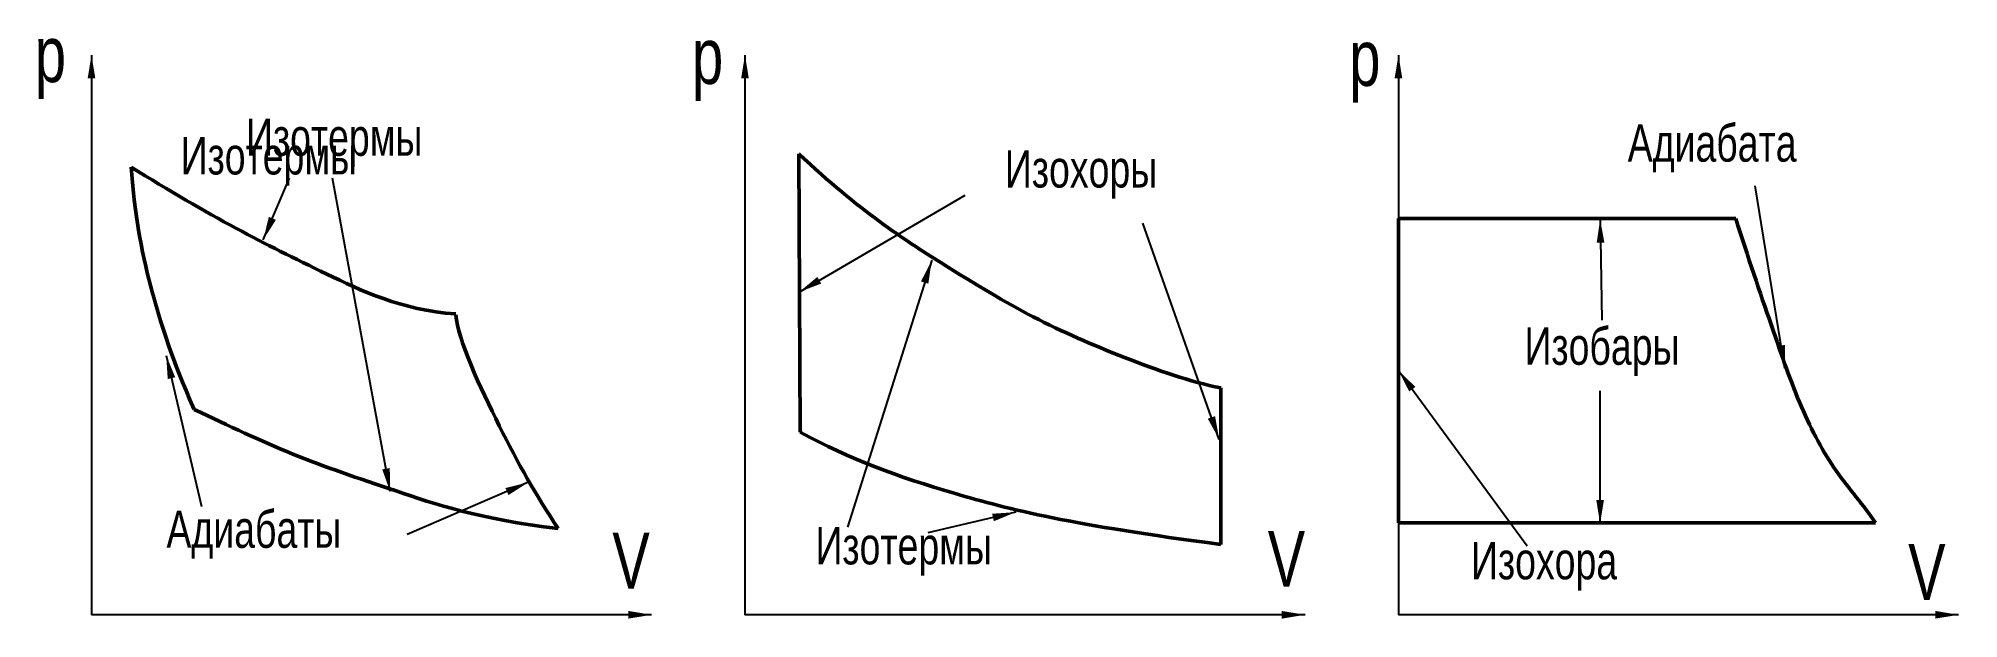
# Model space of a CAD drawing. Header units: millimetres. Extents: x -6 to 200, y 0 to 62.
import ezdxf

# ---------------------------------------------------------------- set-up
doc = ezdxf.new("R2010")
doc.units = ezdxf.units.MM
doc.layers.get('0').update_dxf_attribs({"linetype": 'CONTINUOUS', "lineweight": 0})
doc.styles.get("Standard").update_dxf_attribs({"font": 'txt', "width": 0.75})
doc.dimstyles.get("Standard").update_dxf_attribs({"dimtxt": 2.5, "dimasz": 2.5, "dimexe": 1.25, "dimexo": 0.625, "dimtad": 1, "dimtxsty": 'Standard', "dimcen": 2.5, "dimadec": 0, "dimazin": 0, "dimtfac": 1, "dimtmove": 0, "dimatfit": 3, "dimfxl": 1, "dimarcsym": 0})

msp = doc.modelspace()

# ---------------------------------------------------------------- linework, layer by layer
at = {"lineweight": 50}
for p, q in [((75.776, 49.408), (75.904, 19.584)), ((140, 9.856), (140, 42.496)), ((140, 42.496), (176.128, 42.496)), ((120.96, 7.552), (120.96, 24.32)), ((140, 9.856), (191.104, 9.856))]:
    msp.add_line(p, q, dxfattribs=at)
for points in [[(120.96, 24.32), (117.76, 24.96), (110.464, 27.52), (100.736, 31.744), (91.904, 37.12), (82.304, 43.264), (75.776, 49.408)], [(4.25, 48), (4.75, 41.25), (6.75, 33.5), (8.5, 27.75), (11, 22)], [(4.25, 48), (8.25, 45.5), (16, 41), (24.4318, 36.9099), (33.1776, 32.6656), (39.0144, 32.256)], [(176.128, 42.496), (177.408, 38.4), (180.096, 30.592), (183.04, 22.016), (186.752, 15.104), (189.824, 11.776), (191.104, 9.856)], [(50, 9.25), (47.5, 13), (44, 19.25), (39.25, 29.5), (39.0144, 32.1536)], [(11, 22), (14.75, 20.25), (21.5, 17), (32, 13.5), (41.5, 10.25), (50, 9.25)], [(75.904, 19.584), (81.28, 16.64), (91.648, 12.928), (105.088, 9.6), (120.96, 7.552)]]:
    msp.add_open_spline(points, degree=3, dxfattribs=at)

# ---------------------------------------------------------------- texts
at = {"lineweight": 70, "width": 100, "attachment_point": 5}
for s, insert, char_height in [('p', (-4.4, 59.2), 6), ('p', (66, 59), 6), ('p', (136.4, 58.8), 6), ('Изотермы', (26, 50.6), 4), ('Адиабата', (173.6, 50), 4), ('Изотермы', (19, 48.6), 4), ('Изохоры', (106, 47.2), 4), ('Изобары', (161.8, 28.2), 4), ('Адиабаты', (17.4, 8.6), 4), ('V', (57.8, 5.8), 6), ('Изотермы', (87, 6.8), 4), ('V', (128, 6), 6), ('Изохора', (155.6, 5.2), 4), ('V', (196.6, 4.6), 6)]:
    msp.add_mtext(s, dxfattribs=dict(at, insert=insert, char_height=char_height))

# ---------------------------------------------------------------- leaders
at = {"lineweight": 35}
for points in [[(0, 60), (0, 0)], [(70, 60), (70, 0)], [(140, 60), (140, 0)], [(60, 0), (0, 0)], [(130, 0), (70, 0)], [(200, 0), (140, 0)]]:
    msp.add_leader(points, dimstyle='Standard', dxfattribs=at)
at = {"lineweight": 18}
for points in [[(18.4, 40.2), (21.2, 46.8)], [(32, 13.2), (25.8, 46.8)], [(181.4, 26.4), (178.2, 46)], [(75.8, 34.6), (93.6, 45)], [(120.8, 18.8), (112.6, 42)], [(161.6, 42.4), (161.8, 31.6)], [(90, 38), (81, 9.4)], [(8, 27.8), (11.8, 11.6)], [(140, 26.2), (153.8, 7.4)], [(161.6, 9.8), (161.6, 24)], [(46.8, 14.2), (33.8, 8.6)], [(99, 11), (89.6, 8.8)]]:
    msp.add_leader(points, dimstyle='Standard', dxfattribs=at)

doc.saveas('drawing.dxf')
